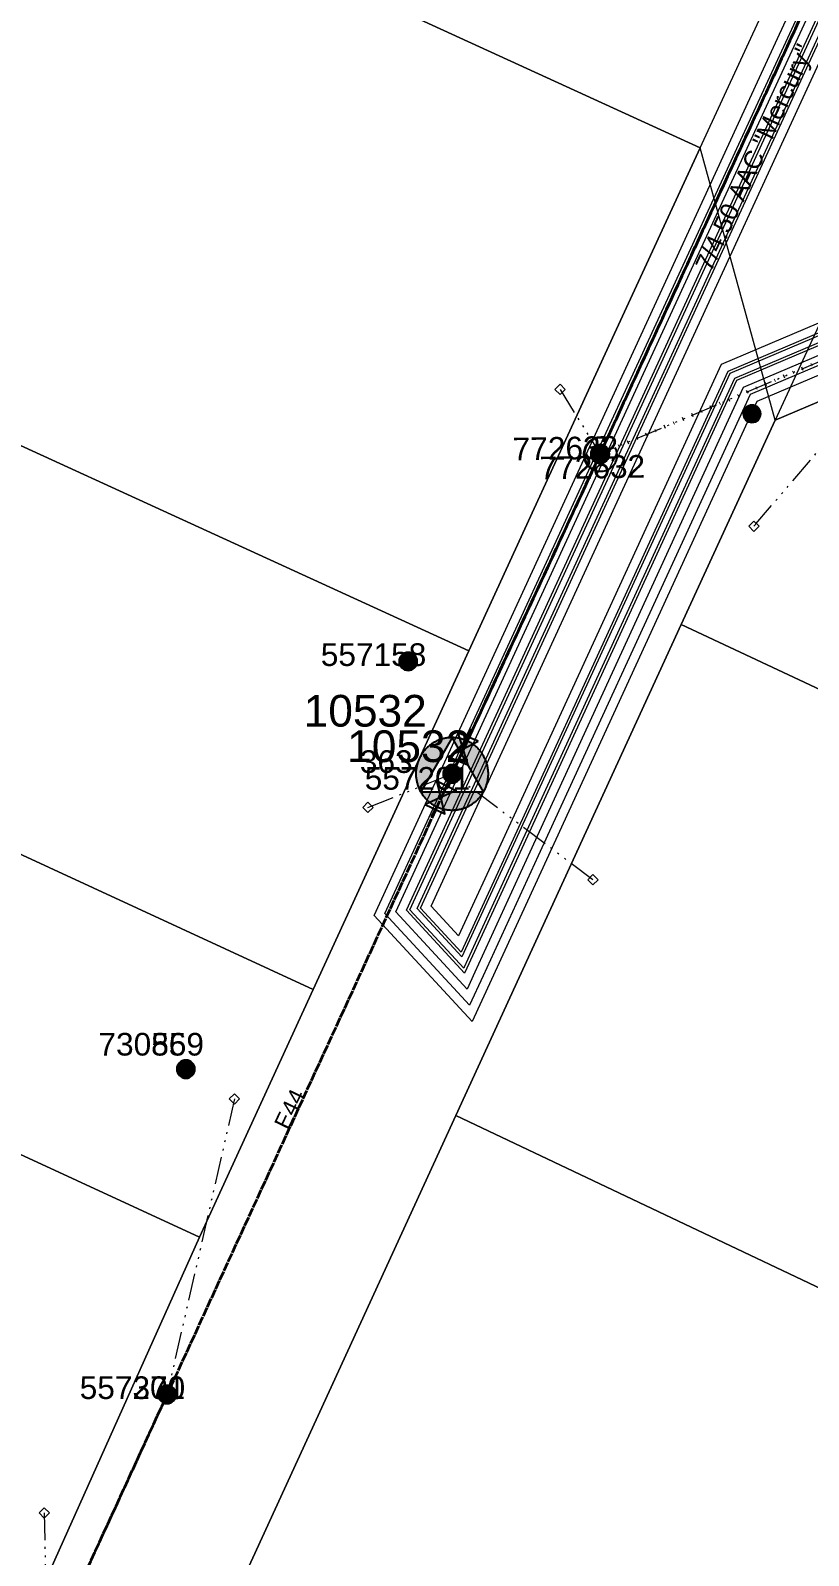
# Model space of a CAD drawing. Header units: metres. Extents: x 0 to 307451, y 0 to 6277344.
# Drawn here: x 305203.3 to 305289.3, y 6274897.5 to 6275065.9 of the extents above; entities that cross this region are included whole.
import ezdxf
from ezdxf import colors
from ezdxf.entities.mleader import LeaderData, LeaderLine
from ezdxf.enums import TextEntityAlignment as Align
from ezdxf.math import Vec2, Vec3

# ---------------------------------------------------------------- set-up
doc = ezdxf.new("R2010")
doc.units = ezdxf.units.M
for name, pattern in [('Cable Exist OH', [1, 1, 0]), ('Cable Remove', [1, 0, -1]), ('DASHED', [19.05, 12.7, -6.35]), ('PHANTOMX2', [6.6, 3, -0.75, 0.2, -0.75, 0.2, -0.75, 0.2, -0.75])]:
    doc.linetypes.add(name, pattern=pattern)
doc.layers.get('0').update_dxf_attribs({"color": 6})
for name, color, linetype, lineweight in [('_User Miscellaneous1', 30, 'Continuous', 13), ('_User Miscellaneous2', 31, 'Continuous', 13), ('_User_HV_Exist', 1, 'Continuous', 35), ('_User_LV_Exist', 5, 'Continuous', 35), ('Cadastre Developer_SP_NEW', 92, 'Continuous', 15), ('Cadastre Land Parcels_SP_EXT', 118, 'Continuous', 15), ('Cadastre Roads_SP_EXT', 218, 'Continuous', 15), ('Mains_HV_EXT', 13, 'Continuous', 25), ('Mains_LV_EXT', 163, 'Continuous', 25), ('Services_SP_MOD', 3, 'PHANTOMX2', 20)]:
    doc.layers.add(name, color=color, linetype=linetype, lineweight=lineweight)
doc.layers.add('_User Miscellaneous10', color=252, linetype='Continuous', lineweight=13, plot=False, transparency=0.75)
for name, color, linetype in [('Equip_LV_EXT', 7, 'Continuous'), ('Sub_SP_TR_HV_LV_EXT', 7, 'Continuous'), ('SupportsOH_SP_TR_HV_LV_SL_EXT', 7, 'Continuous')]:
    doc.layers.add(name, color=color, linetype=linetype)
doc.styles.add('POLE_LABEL', font='arial.ttf', dxfattribs={"height": 2})
doc.styles.get("Standard").update_dxf_attribs({"font": 'arial.ttf'})
doc.styles.add('T25a', font='arial.ttf', dxfattribs={"height": 2})
doc.linetypes.add('IE Trench HV', pattern='A,4,-0.4,["/",Standard,S=2,R=0,X=0.25,Y=-1],-1.6', length=6)

# ---------------------------------------------------------------- blocks, each defined once
blk = doc.blocks.new('SUB_POLE_EXT')
at = {"linetype": 'DASHED', "transparency": 33554495}
h = blk.add_hatch(color=256, dxfattribs=at)
h.dxf.hatch_style = 1
h.paths.add_polyline_path([(0, 4), (-0.05, 4), (-0.15, 4), (-0.25, 3.99), (-0.34, 3.99), (-0.44, 3.98), (-0.54, 3.96), (-0.64, 3.95), (-0.73, 3.93), (-0.83, 3.91), (-0.92, 3.89), (-1.02, 3.87), (-1.11, 3.84), (-1.21, 3.81), (-1.3, 3.78), (-1.39, 3.75), (-1.49, 3.71), (-1.58, 3.68), (-1.67, 3.64), (-1.75, 3.59), (-1.84, 3.55), (-1.93, 3.5), (-2.01, 3.46), (-2.1, 3.41), (-2.18, 3.35), (-2.26, 3.3), (-2.34, 3.24), (-2.42, 3.18), (-2.5, 3.12), (-2.58, 3.06), (-2.65, 3), (-2.72, 2.93), (-2.79, 2.86), (-2.86, 2.79), (-2.93, 2.72), (-3, 2.65), (-3.06, 2.58), (-3.12, 2.5), (-3.18, 2.42), (-3.24, 2.34), (-3.3, 2.26), (-3.35, 2.18), (-3.41, 2.1), (-3.46, 2.01), (-3.5, 1.93), (-3.55, 1.84), (-3.59, 1.75), (-3.64, 1.67), (-3.68, 1.58), (-3.71, 1.49), (-3.75, 1.39), (-3.78, 1.3), (-3.81, 1.21), (-3.84, 1.11), (-3.87, 1.02), (-3.89, 0.92), (-3.91, 0.83), (-3.93, 0.73), (-3.95, 0.64), (-3.96, 0.54), (-3.98, 0.44), (-3.99, 0.34), (-3.99, 0.25), (-4, 0.15), (-4, 0.05), (-4, -0.05), (-4, -0.15), (-3.99, -0.25), (-3.99, -0.34), (-3.98, -0.44), (-3.96, -0.54), (-3.95, -0.64), (-3.93, -0.73), (-3.91, -0.83), (-3.89, -0.92), (-3.87, -1.02), (-3.84, -1.11), (-3.81, -1.21), (-3.78, -1.3), (-3.75, -1.39), (-3.71, -1.49), (-3.68, -1.58), (-3.64, -1.67), (-3.59, -1.75), (-3.55, -1.84), (-3.5, -1.93), (-3.46, -2)])
h.paths.add_polyline_path([(-1.19, 0.53), (2.55, 0.53), (2.55, 0.92), (-1.19, 0.92)], flags=9)
h.paths.add_polyline_path([(-1.18, -2.21), (0.35, -2.21), (0.35, -1.9), (-1.18, -1.9)], flags=9)
h = blk.add_hatch(color=256, dxfattribs=at)
h.dxf.hatch_style = 1
h.paths.add_polyline_path([(3.59, 1.75), (3.55, 1.84), (3.5, 1.93), (3.46, 2.01), (3.41, 2.1), (3.35, 2.18), (3.3, 2.26), (3.24, 2.34), (3.18, 2.42), (3.12, 2.5), (3.06, 2.58), (3, 2.65), (2.93, 2.72), (2.86, 2.79), (2.79, 2.86), (2.72, 2.93), (2.65, 3), (2.58, 3.06), (2.5, 3.12), (2.42, 3.18), (2.34, 3.24), (2.26, 3.3), (2.18, 3.35), (2.1, 3.41), (2.01, 3.46), (1.93, 3.5), (1.84, 3.55), (1.75, 3.59), (1.67, 3.64), (1.58, 3.68), (1.49, 3.71), (1.39, 3.75), (1.3, 3.78), (1.21, 3.81), (1.11, 3.84), (1.02, 3.87), (0.92, 3.89), (0.83, 3.91), (0.73, 3.93), (0.64, 3.95), (0.54, 3.96), (0.44, 3.98), (0.34, 3.99), (0.25, 3.99), (0.15, 4), (0.05, 4), (0, 4), (3.46, -2), (3.5, -1.93), (3.55, -1.84), (3.59, -1.75), (3.64, -1.67), (3.68, -1.58), (3.71, -1.49), (3.75, -1.39), (3.78, -1.3), (3.81, -1.21), (3.84, -1.11), (3.87, -1.02), (3.89, -0.92), (3.91, -0.83), (3.93, -0.73), (3.95, -0.64), (3.96, -0.54), (3.98, -0.44), (3.99, -0.34), (3.99, -0.25), (4, -0.15), (4, -0.05), (4, 0.05), (4, 0.15), (3.99, 0.25), (3.99, 0.34), (3.98, 0.44), (3.96, 0.54), (3.95, 0.64), (3.93, 0.73), (3.91, 0.83), (3.89, 0.92), (3.87, 1.02), (3.84, 1.11), (3.81, 1.21), (3.78, 1.3), (3.75, 1.39), (3.71, 1.49), (3.68, 1.58), (3.64, 1.67)])
h = blk.add_hatch(color=256, dxfattribs=at)
h.dxf.hatch_style = 1
h.paths.add_polyline_path([(3.12, -2.5), (3.18, -2.42), (3.24, -2.34), (3.3, -2.26), (3.35, -2.18), (3.41, -2.1), (3.46, -2.01), (3.46, -2), (-3.46, -2), (-3.46, -2.01), (-3.41, -2.1), (-3.35, -2.18), (-3.3, -2.26), (-3.24, -2.34), (-3.18, -2.42), (-3.12, -2.5), (-3.06, -2.58), (-3, -2.65), (-2.93, -2.72), (-2.86, -2.79), (-2.79, -2.86), (-2.72, -2.93), (-2.65, -3), (-2.58, -3.06), (-2.5, -3.12), (-2.42, -3.18), (-2.34, -3.24), (-2.26, -3.3), (-2.18, -3.35), (-2.1, -3.41), (-2.01, -3.46), (-1.93, -3.5), (-1.84, -3.55), (-1.75, -3.59), (-1.67, -3.64), (-1.58, -3.68), (-1.49, -3.71), (-1.39, -3.75), (-1.3, -3.78), (-1.21, -3.81), (-1.11, -3.84), (-1.02, -3.87), (-0.92, -3.89), (-0.83, -3.91), (-0.73, -3.93), (-0.64, -3.95), (-0.54, -3.96), (-0.44, -3.98), (-0.34, -3.99), (-0.25, -3.99), (-0.15, -4), (-0.05, -4), (0.05, -4), (0.15, -4), (0.25, -3.99), (0.34, -3.99), (0.44, -3.98), (0.54, -3.96), (0.64, -3.95), (0.73, -3.93), (0.83, -3.91), (0.92, -3.89), (1.02, -3.87), (1.11, -3.84), (1.21, -3.81), (1.3, -3.78), (1.39, -3.75), (1.49, -3.71), (1.58, -3.68), (1.67, -3.64), (1.75, -3.59), (1.84, -3.55), (1.93, -3.5), (2.01, -3.46), (2.1, -3.41), (2.18, -3.35), (2.26, -3.3), (2.34, -3.24), (2.42, -3.18), (2.5, -3.12), (2.58, -3.06), (2.65, -3), (2.72, -2.93), (2.79, -2.86), (2.86, -2.79), (2.93, -2.72), (3, -2.65), (3.06, -2.58)])
h.paths.add_polyline_path([(-1.4, -2.03), (-1.27, -2.03), (-1.27, -1.88), (-1.4, -1.88)], flags=9)
at = {"flags": 128}
for points in [[(-0.05, 4), (-0.15, 4), (-0.25, 3.99), (-0.34, 3.99), (-0.44, 3.98), (-0.54, 3.96), (-0.64, 3.95), (-0.73, 3.93), (-0.83, 3.91), (-0.92, 3.89), (-1.02, 3.87), (-1.11, 3.84), (-1.21, 3.81), (-1.3, 3.78), (-1.39, 3.75), (-1.49, 3.71), (-1.58, 3.68), (-1.67, 3.64), (-1.75, 3.59), (-1.84, 3.55), (-1.93, 3.5), (-2.01, 3.46), (-2.1, 3.41), (-2.18, 3.35), (-2.26, 3.3), (-2.34, 3.24), (-2.42, 3.18), (-2.5, 3.12), (-2.58, 3.06), (-2.65, 3), (-2.72, 2.93), (-2.79, 2.86), (-2.86, 2.79), (-2.93, 2.72), (-3, 2.65), (-3.06, 2.58), (-3.12, 2.5), (-3.18, 2.42), (-3.24, 2.34), (-3.3, 2.26), (-3.35, 2.18), (-3.41, 2.1), (-3.46, 2.01), (-3.5, 1.93), (-3.55, 1.84), (-3.59, 1.75), (-3.64, 1.67), (-3.68, 1.58), (-3.71, 1.49), (-3.75, 1.39), (-3.78, 1.3), (-3.81, 1.21), (-3.84, 1.11), (-3.87, 1.02), (-3.89, 0.92), (-3.91, 0.83), (-3.93, 0.73), (-3.95, 0.64), (-3.96, 0.54), (-3.98, 0.44), (-3.99, 0.34), (-3.99, 0.25), (-4, 0.15), (-4, 0.05), (-4, -0.05), (-4, -0.15), (-3.99, -0.25), (-3.99, -0.34), (-3.98, -0.44), (-3.96, -0.54), (-3.95, -0.64), (-3.93, -0.73), (-3.91, -0.83), (-3.89, -0.92), (-3.87, -1.02), (-3.84, -1.11), (-3.81, -1.21), (-3.78, -1.3), (-3.75, -1.39), (-3.71, -1.49), (-3.68, -1.58), (-3.64, -1.67), (-3.59, -1.75), (-3.55, -1.84), (-3.5, -1.93), (-3.46, -2.01), (-3.41, -2.1), (-3.35, -2.18), (-3.3, -2.26), (-3.24, -2.34), (-3.18, -2.42), (-3.12, -2.5), (-3.06, -2.58), (-3, -2.65), (-2.93, -2.72), (-2.86, -2.79), (-2.79, -2.86), (-2.72, -2.93), (-2.65, -3), (-2.58, -3.06), (-2.5, -3.12), (-2.42, -3.18), (-2.34, -3.24), (-2.26, -3.3), (-2.18, -3.35), (-2.1, -3.41), (-2.01, -3.46), (-1.93, -3.5), (-1.84, -3.55), (-1.75, -3.59), (-1.67, -3.64), (-1.58, -3.68), (-1.49, -3.71), (-1.39, -3.75), (-1.3, -3.78), (-1.21, -3.81), (-1.11, -3.84), (-1.02, -3.87), (-0.92, -3.89), (-0.83, -3.91), (-0.73, -3.93), (-0.64, -3.95), (-0.54, -3.96), (-0.44, -3.98), (-0.34, -3.99), (-0.25, -3.99), (-0.15, -4), (-0.05, -4), (0.05, -4), (0.15, -4), (0.25, -3.99), (0.34, -3.99), (0.44, -3.98), (0.54, -3.96), (0.64, -3.95), (0.73, -3.93), (0.83, -3.91), (0.92, -3.89), (1.02, -3.87), (1.11, -3.84), (1.21, -3.81), (1.3, -3.78), (1.39, -3.75), (1.49, -3.71), (1.58, -3.68), (1.67, -3.64), (1.75, -3.59), (1.84, -3.55), (1.93, -3.5), (2.01, -3.46), (2.1, -3.41), (2.18, -3.35), (2.26, -3.3), (2.34, -3.24), (2.42, -3.18), (2.5, -3.12), (2.58, -3.06), (2.65, -3), (2.72, -2.93), (2.79, -2.86), (2.86, -2.79), (2.93, -2.72), (3, -2.65), (3.06, -2.58), (3.12, -2.5), (3.18, -2.42), (3.24, -2.34), (3.3, -2.26), (3.35, -2.18), (3.41, -2.1), (3.46, -2.01), (3.5, -1.93), (3.55, -1.84), (3.59, -1.75), (3.64, -1.67), (3.68, -1.58), (3.71, -1.49), (3.75, -1.39), (3.78, -1.3), (3.81, -1.21), (3.84, -1.11), (3.87, -1.02), (3.89, -0.92), (3.91, -0.83), (3.93, -0.73), (3.95, -0.64), (3.96, -0.54), (3.98, -0.44), (3.99, -0.34), (3.99, -0.25), (4, -0.15), (4, -0.05), (4, 0.05), (4, 0.15), (3.99, 0.25), (3.99, 0.34), (3.98, 0.44), (3.96, 0.54), (3.95, 0.64), (3.93, 0.73), (3.91, 0.83), (3.89, 0.92), (3.87, 1.02), (3.84, 1.11), (3.81, 1.21), (3.78, 1.3), (3.75, 1.39), (3.71, 1.49), (3.68, 1.58), (3.64, 1.67), (3.59, 1.75), (3.55, 1.84), (3.5, 1.93), (3.46, 2.01), (3.41, 2.1), (3.35, 2.18), (3.3, 2.26), (3.24, 2.34), (3.18, 2.42), (3.12, 2.5), (3.06, 2.58), (3, 2.65), (2.93, 2.72), (2.86, 2.79), (2.79, 2.86), (2.72, 2.93), (2.65, 3), (2.58, 3.06), (2.5, 3.12), (2.42, 3.18), (2.34, 3.24), (2.26, 3.3), (2.18, 3.35), (2.1, 3.41), (2.01, 3.46), (1.93, 3.5), (1.84, 3.55), (1.75, 3.59), (1.67, 3.64), (1.58, 3.68), (1.49, 3.71), (1.39, 3.75), (1.3, 3.78), (1.21, 3.81), (1.11, 3.84), (1.02, 3.87), (0.92, 3.89), (0.83, 3.91), (0.73, 3.93), (0.64, 3.95), (0.54, 3.96), (0.44, 3.98), (0.34, 3.99), (0.25, 3.99), (0.15, 4), (0.05, 4)], [(0, 4), (-3.46, -2), (3.46, -2)]]:
    blk.add_lwpolyline(points, close=True, dxfattribs=at)
at = {"flags": 8}
blk.add_attdef('ASSET_NUM', text='', height=2.5, dxfattribs=at).set_placement((0, 7), align=Align.MIDDLE_CENTER)
for tag, flags, p in [('STREET_CODE', 9, (-1.38, 1.45)), ('NO_PHASES', 9, (-1.38, 1.05)), ('OPERATED_BY', 9, (-1.38, 0.65)), ('MAINTAINED_BY', 9, (-1.38, 0.45)), ('ORIENTATION', 9, (-1.38, 0.25)), ('OWNED_BY', 9, (-1.38, 0.05)), ('CONSTRUCTED_VOLTAGE', 9, (-1.13, 0.75)), ('OPERATING_VOLTAGE', 9, (-1.13, 0.35)), ('STATE', 9, (-1.38, -0.35)), ('USAGE', 9, (-1.38, -0.75)), ('LEGEND', 9, (-1.38, -0.95)), ('SUBURB', 9, (-1.38, -1.15)), ('STREETNAME', 9, (-1.38, -1.35)), ('LOCATION', 9, (-1.38, -1.55)), ('SECONDARY_VOLTAGE', 9, (-1.13, -0.65)), ('SUBSTATION_TYPE', 9, (-1.13, -1.05)), ('NOTES', 9, (-1.38, -1.75)), ('Z', 1, (-1.38, -1.95))]:
    blk.add_attdef(tag, text='', height=0.1, dxfattribs=dict(flags=flags)).set_placement(p, align=Align.MIDDLE_LEFT)
blk = doc.blocks.new('LV_OH_LINKS_DISTFUSE_EXT')
for p, q in [((0, 0), (0.96, 0)), ((3.84, 0), (4.8, 0))]:
    blk.add_line(p, q)
blk.add_lwpolyline([(3.84, -1.2), (3.84, 1.2), (0.96, -1.2), (0.96, 1.2)], close=True)
at = {"flags": 9}
for tag, p in [('ACTUAL_STATUS', (0, 0)), ('CONSTRUCTED_VOLTAGE', (0, -0.2)), ('OPERATING_VOLTAGE', (0, -0.6)), ('ORIENTATION', (0, -0.8)), ('OWNED_BY', (0, -1)), ('STATE', (0, -1.2)), ('SWITCH_TYPE', (0, -1.4)), ('NO_PHASES', (0, -0.4)), ('USAGE', (0, -1.6)), ('NOTES', (0, -1.8))]:
    blk.add_attdef(tag, text='', height=0.2, dxfattribs=at).set_placement(p, align=Align.MIDDLE_LEFT)
at = {"flags": 1}
blk.add_attdef('Z', (0, 0), '', height=0.2, dxfattribs=at)
blk = doc.blocks.new('CCP_EXT')
at = {"flags": 9}
for tag, p in [('LIFE_SUPPORT', (0, -1.6)), ('STATE', (0, -1.8)), ('NOTES', (0, -2))]:
    blk.add_attdef(tag, text='', height=0.2, dxfattribs=at).set_placement(p, align=Align.MIDDLE_LEFT)
blk.add_wipeout([(0, 0.57), (0.57, 0), (0, -0.57), (-0.57, 0)])
blk.add_lwpolyline([(-0.57, 0), (0, 0.57), (0.57, 0), (0, -0.57), (-0.57, 0)])
at = {"flags": 1}
blk.add_attdef('Z', (0, 0), '', height=0.2, dxfattribs=at)
at = {"flags": 9}
for tag, p in [('CCP_TYPE', (0, 0)), ('CONSTRUCTED_VOLTAGE', (0, -0.2)), ('OPERATING_VOLTAGE', (0, -0.6)), ('ORIENTATION', (0, -0.8)), ('OWNED_BY', (0, -1)), ('NO_PHASES', (0, -0.4)), ('USAGE', (0, -1.2)), ('LEGEND', (0, -1.4))]:
    blk.add_attdef(tag, text='', height=0.2, dxfattribs=at).set_placement(p, align=Align.MIDDLE_LEFT)
blk = doc.blocks.new('POLE_EXT')
blk.add_hatch(color=256).paths.add_polyline_path([(-1, 0, 1), (1, 0, 1)])
blk.add_lwpolyline([(-1, 0, 1), (1, 0, 1)], format="xyb", close=True)
at = {"flags": 8}
blk.add_attdef('pNumber', text='', height=2, dxfattribs=at).set_placement((2.5, 2.5), align=Align.MIDDLE_CENTER)
at = {"style": 'POLE_LABEL', "flags": 9}
for tag, p in [('STRUCTURE_PLANT_NUMBER', (1.35, 0.03)), ('STREET_CODE', (1.35, -0.2))]:
    blk.add_attdef(tag, text='', height=0.2, dxfattribs=at).set_placement(p, align=Align.MIDDLE_LEFT)
at = {"flags": 9}
for tag, p in [('OWNED_BY', (1.35, -0.4)), ('SPECIAL_USE', (1.35, -0.8)), ('STATE', (1.35, -1)), ('cLV', (1.35, -1.4)), ('hDepth', (1.35, -1.6)), ('PARENT', (1.35, -0.6)), ('USAGE', (1.35, -1.2)), ('hDia', (1.35, -1.8)), ('cHV', (1.35, -2)), ('cLinedev', (1.35, -3.4)), ('LBRACKET', (1.35, -2.2)), ('LExisting', (1.35, -2.4)), ('LANTNUMBER', (1.35, -2.6)), ('LOther', (1.35, -2.8)), ('LRemove', (1.35, -3)), ('LEGEND', (1.35, -3.2)), ('pExisting', (1.35, -3.8)), ('pFooting', (1.35, -4.4)), ('pNew', (1.35, -4.6)), ('pRelocate', (1.35, -5)), ('LOCATION', (1.35, -3.6)), ('PFNUMBER', (1.35, -4)), ('NEWPFNUMBER', (1.35, -4.2)), ('pRemove', (1.35, -5.2)), ('pReplace', (1.35, -5.4)), ('pStay', (1.35, -5.6)), ('pType', (1.35, -5.8)), ('cspan', (1.35, -6)), ('STREETNAME', (1.35, -6.2)), ('SUBURB', (1.35, -6.4)), ('NOTES', (1.35, -6.6)), ('MAINTAINED_BY', (1.36, -6.81)), ('OPERATED_BY', (1.36, -7.01))]:
    blk.add_attdef(tag, text='', height=0.2, dxfattribs=at).set_placement(p, align=Align.MIDDLE_LEFT)
at = {"flags": 1}
blk.add_attdef('Z', (1.35, -7.33), '', height=0.2, dxfattribs=at)
blk = doc.blocks.new('*U246')
blk.add_hatch(color=256).paths.add_polyline_path([(-1, 0, 1), (1, 0, 1)])
blk.add_lwpolyline([(-1, 0, 1), (1, 0, 1)], format="xyb", close=True)
at = {"flags": 8}
blk.add_attdef('pNumber', text='', height=2, dxfattribs=at).set_placement((17.77, 8.89), align=Align.MIDDLE_CENTER)
at = {"flags": 9}
for tag, p in [('cLV', (16.62, 4.99)), ('OWNED_BY', (16.62, 5.99)), ('SPECIAL_USE', (16.62, 5.59)), ('STATE', (16.62, 5.39)), ('USAGE', (16.62, 5.19)), ('PARENT', (16.62, 5.79)), ('cHV', (16.62, 4.39)), ('hDepth', (16.62, 4.79)), ('hDia', (16.62, 4.59)), ('LBRACKET', (16.62, 4.19)), ('LExisting', (16.62, 3.99)), ('LANTNUMBER', (16.62, 3.79)), ('LOther', (16.62, 3.59)), ('LRemove', (16.62, 3.39)), ('cLinedev', (16.62, 2.99)), ('pExisting', (16.62, 2.59)), ('pFooting', (16.62, 1.99)), ('pNew', (16.62, 1.79)), ('LEGEND', (16.62, 3.19)), ('LOCATION', (16.62, 2.79)), ('PFNUMBER', (16.62, 2.39)), ('NEWPFNUMBER', (16.62, 2.19)), ('cspan', (16.62, 0.39)), ('pRelocate', (16.62, 1.39)), ('pRemove', (16.62, 1.19)), ('pReplace', (16.62, 0.99)), ('pStay', (16.62, 0.79)), ('pType', (16.62, 0.59)), ('STREETNAME', (16.62, 0.19)), ('SUBURB', (16.62, -0.01)), ('OPERATED_BY', (16.62, -0.62)), ('NOTES', (16.62, -0.21)), ('MAINTAINED_BY', (16.62, -0.42))]:
    blk.add_attdef(tag, text='', height=0.2, dxfattribs=at).set_placement(p, align=Align.MIDDLE_LEFT)
at = {"style": 'POLE_LABEL', "flags": 9}
for tag, p in [('STRUCTURE_PLANT_NUMBER', (16.62, 6.42)), ('STREET_CODE', (16.62, 6.19))]:
    blk.add_attdef(tag, text='', height=0.2, dxfattribs=at).set_placement(p, align=Align.MIDDLE_LEFT)
at = {"flags": 1}
blk.add_attdef('Z', (16.62, -0.93), '', height=0.2, dxfattribs=at)

msp = doc.modelspace()

# ---------------------------------------------------------------- linework, layer by layer
at = {"layer": '_User_HV_Exist', "linetype": 'Continuous'}
msp.add_lwpolyline([(305267.0346, 6275020.8101, 0.94362079), (305265.4612, 6275017.3975)], format="xyb", dxfattribs=at)
at = {"layer": '_User_HV_Exist', "linetype": 'Cable Exist OH'}
msp.add_lwpolyline([(305266.2484, 6275019.0987), (305249.909, 6274983.789)], dxfattribs=at)
at = {"layer": '_User_LV_Exist', "linetype": 'Cable Exist OH'}
for points in [[(305266.2484, 6275019.0987), (305296.8543, 6275085.7333)], [(305249.909, 6274983.789), (305266.2484, 6275019.0987)]]:
    msp.add_lwpolyline(points, dxfattribs=at)
at = {"layer": 'Cadastre Developer_SP_NEW', "linetype": 'Continuous'}
for points in [[(305298.376, 6275098.567), (304918.877, 6275273.903), (304895.123, 6275228.846), (304996.403, 6275181.508), (305093.191, 6275137.202), (305277.31, 6275052.921), (305298.376, 6275098.567)], [(305515.259, 6274820.367), (305250.328, 6274946.08), (305224.387, 6274889.604), (305483.322, 6274752.863), (305515.259, 6274820.367)]]:
    msp.add_lwpolyline(points, close=True, dxfattribs=at)
at = {"layer": 'Cadastre Land Parcels_SP_EXT', "linetype": 'Continuous'}
for points in [[(305298.376, 6275098.567), (304918.877, 6275273.903), (304895.123, 6275228.846), (304996.403, 6275181.508), (305093.191, 6275137.202), (305277.31, 6275052.921), (305298.376, 6275098.567)], [(305222.015, 6274932.637), (304941.332, 6275062.26), (304996.403, 6275181.508), (304895.123, 6275228.846), (304802.664, 6275050.12), (305193.688, 6274869.575), (305222.015, 6274932.637)], [(305234.567, 6274959.964), (305050.828, 6275044.867), (305067.504, 6275081.214), (305093.191, 6275137.202), (304996.403, 6275181.508), (304941.332, 6275062.26), (305222.015, 6274932.637), (305234.567, 6274959.964)], [(305277.31, 6275052.921), (305093.191, 6275137.202), (305067.504, 6275081.214), (305084.249, 6275074.105), (305251.753, 6274997.378), (305267.848, 6275032.418), (305277.31, 6275052.921)], [(305251.753, 6274997.378), (305084.249, 6275074.105), (305067.504, 6275081.214), (305050.828, 6275044.867), (305234.567, 6274959.964), (305251.753, 6274997.378)], [(305551.627, 6275036.67), (305366.039, 6275056.974), (305285.579, 6275022.823), (305275.219, 6275000.271), (305488.611, 6274900.197), (305551.627, 6275036.67)], [(305488.611, 6274900.197), (305275.219, 6275000.271), (305250.328, 6274946.08), (305515.259, 6274820.367), (305613.983, 6274841.403), (305488.611, 6274900.197)], [(305515.259, 6274820.367), (305250.328, 6274946.08), (305224.387, 6274889.604), (305483.322, 6274752.863), (305515.259, 6274820.367)]]:
    msp.add_lwpolyline(points, close=True, dxfattribs=at)
at = {"layer": 'Cadastre Roads_SP_EXT', "linetype": 'Continuous'}
msp.add_lwpolyline([(305619.597, 6275025.44), (305578.448, 6275053.973), (305313.337, 6275082.977), (305305.026, 6275064.965), (305285.579, 6275022.823), (305366.039, 6275056.974), (305551.627, 6275036.67), (305571.357, 6275034.511), (305632.11, 6274993.851), (305704.936, 6274969.41), (305800.734, 6274936.864), (305857.017, 6274917.742), (305857.639, 6274917.558), (306090.374, 6275032.224), (306090.042, 6275043.729), (306089.713, 6275055.063), (305857.774, 6274938.619), (305720.426, 6274983.94), (305642.158, 6275009.797), (305637.216, 6275013.224), (305619.597, 6275025.44)], close=True, dxfattribs=at)
at = {"layer": 'Mains_HV_EXT', "color": 1, "linetype": 'Cable Exist OH'}
for points in [[(305418.071, 6275348.3981), (305401.2458, 6275311.8173), (305368.572, 6275241.1371), (305347.0181, 6275194.4335), (305321.5925, 6275139.3383), (305296.8543, 6275085.7333), (305266.2485, 6275019.0986)], [(305266.2484, 6275019.0987), (305249.909, 6274983.789)]]:
    msp.add_lwpolyline(points, dxfattribs=at)
at = {"layer": 'Mains_HV_EXT', "color": 1, "linetype": 'Continuous'}
for points in [[(305267.0346, 6275020.8101, 0.94347151), (305265.4612, 6275017.3976)], [(305265.4844, 6275017.4135, 0.75011919), (305267.9079, 6275019.8248)]]:
    msp.add_lwpolyline(points, format="xyb", dxfattribs=at)
at = {"layer": 'Mains_LV_EXT', "linetype": 'Cable Exist OH'}
for points in [[(305266.2484, 6275019.0987), (305296.8543, 6275085.7333)], [(305249.909, 6274983.789), (305266.2484, 6275019.0987)]]:
    msp.add_lwpolyline(points, dxfattribs=at)

# ---------------------------------------------------------------- block references
at = {"layer": '_User Miscellaneous1'}
ref = msp.add_blockref('*U246', (305283.0216, 6275023.5475), dxfattribs=at)
ref.add_attrib('ASSET_NUM', '352', dxfattribs={"layer": '0', "height": 2.5, "style": 'POLE_LABEL'}).set_placement((305303.9113, 6275028.9586), align=Align.TOP_CENTER)
ref = msp.add_blockref('POLE_EXT', (305266.2485, 6275019.0988), dxfattribs=at)
ref.add_attrib('ASSET_NUM', '772632', dxfattribs={"layer": '0', "height": 2.5, "rotation": 1, "style": 'POLE_LABEL'}).set_placement((305271.2214, 6275017.7533), align=Align.MIDDLE_RIGHT)
ref = msp.add_blockref('POLE_EXT', (305249.909, 6274983.789), dxfattribs=at)
ref.add_attrib('ASSET_NUM', '363', dxfattribs={"layer": '0', "height": 2.5, "style": 'POLE_LABEL'}).set_placement((305245.5482, 6274986.3919), align=Align.TOP_RIGHT)
ref = msp.add_blockref('POLE_EXT', (305220.505, 6274951.186), dxfattribs=at)
ref.add_attrib('ASSET_NUM', '559', dxfattribs={"layer": '0', "height": 2.5, "style": 'POLE_LABEL'}).set_placement((305222.505, 6274951.936), align=Align.BOTTOM_RIGHT)
ref = msp.add_blockref('POLE_EXT', (305218.433, 6274915.264), dxfattribs=at)
ref.add_attrib('ASSET_NUM', '371', dxfattribs={"layer": '0', "height": 2.5, "style": 'POLE_LABEL'}).set_placement((305220.433, 6274916.014), align=Align.MIDDLE_RIGHT)
at = {"layer": '_User_LV_Exist'}
ref = msp.add_blockref('POLE_EXT', (305266.2485, 6275019.0988), dxfattribs=at)
ref.add_attrib('ASSET_NUM', '772632', dxfattribs={"layer": '0', "height": 2.5, "rotation": 1, "style": 'POLE_LABEL'}).set_placement((305268.2485, 6275019.8488), align=Align.MIDDLE_RIGHT)
at = {"layer": 'Equip_LV_EXT'}
for p, rotation in [((305250.1827, 6274984.3158), 67.34762569976102), ((305249.7069, 6274983.3381), 243.8288195899636)]:
    msp.add_blockref('LV_OH_LINKS_DISTFUSE_EXT', p, dxfattribs=dict(at, rotation=rotation))
at = {"layer": 'Sub_SP_TR_HV_LV_EXT'}
ref = msp.add_blockref('SUB_POLE_EXT', (305249.909, 6274983.789), dxfattribs=at)
ref.add_attrib('ASSET_NUM', '10532', dxfattribs={"layer": '0', "height": 3.5}).set_placement((305251.909, 6274984.039), align=Align.BOTTOM_RIGHT)
at = {"layer": 'SupportsOH_SP_TR_HV_LV_SL_EXT'}
ref = msp.add_blockref('POLE_EXT', (305266.2485, 6275019.0988), dxfattribs=at)
ref.add_attrib('ASSET_NUM', '772632', dxfattribs={"layer": '0', "height": 2.5, "rotation": 1, "style": 'POLE_LABEL'}).set_placement((305268.2485, 6275019.8488), align=Align.MIDDLE_RIGHT)
ref = msp.add_blockref('POLE_EXT', (305245.0569, 6274996.2002), dxfattribs=at)
ref.add_attrib('ASSET_NUM', '557158', dxfattribs={"layer": '0', "height": 2.5, "style": 'POLE_LABEL'}).set_placement((305247.0569, 6274996.9502), align=Align.MIDDLE_RIGHT)
ref = msp.add_blockref('POLE_EXT', (305249.909, 6274983.789), dxfattribs=at)
ref.add_attrib('ASSET_NUM', '557201', dxfattribs={"layer": '0', "height": 2.5, "style": 'POLE_LABEL'}).set_placement((305251.909, 6274984.539), align=Align.TOP_RIGHT)
ref = msp.add_blockref('POLE_EXT', (305220.505, 6274951.186), dxfattribs=at)
ref.add_attrib('ASSET_NUM', '730869', dxfattribs={"layer": '0', "height": 2.5, "style": 'POLE_LABEL'}).set_placement((305222.505, 6274951.936), align=Align.BOTTOM_RIGHT)
ref = msp.add_blockref('POLE_EXT', (305218.433, 6274915.264), dxfattribs=at)
ref.add_attrib('ASSET_NUM', '557200', dxfattribs={"layer": '0', "height": 2.5, "style": 'POLE_LABEL'}).set_placement((305220.433, 6274916.014), align=Align.MIDDLE_RIGHT)

# ---------------------------------------------------------------- texts
at = {"layer": '_User_LV_Exist', "linetype": 'IE Trench HV', "insert": (305276.6841, 6275039.9458), "char_height": 2, "width": 36.16985, "attachment_point": 1, "rotation": 65.215779, "style": 'T25a'}
msp.add_mtext('7/4.50 AAC "Mercury"', dxfattribs=at)
at = {"layer": 'Mains_LV_EXT'}
msp.add_text('E44', height=1.8, rotation=64.246449, dxfattribs=at).set_placement((305231.803, 6274944.371))

# ---------------------------------------------------------------- next in the draw order: block references
at = {"layer": 'Services_SP_MOD'}
for p in [(305261.8238, 6275026.2422), (305283.2371, 6275011.1199), (305240.6117, 6274980.0775), (305265.4615, 6274972.0977), (305225.8747, 6274947.8949), (305204.8644, 6274902.1874)]:
    msp.add_blockref('CCP_EXT', p, dxfattribs=at)

# ---------------------------------------------------------------- next in the draw order: linework, layer by layer
at = {"layer": '_User Miscellaneous10', "linetype": 'Cable Remove', "lineweight": 50}
msp.add_lwpolyline([(305266.2484, 6275019.0987), (305334.439, 6275047.915), (305365.436, 6275061.072), (305572.767, 6275038.388), (305628.245, 6275001.259)], dxfattribs=at)
at = {"layer": '_User_HV_Exist', "linetype": 'Cable Exist OH'}
msp.add_lwpolyline([(305249.909, 6274983.789), (305100.997, 6274659.598)], dxfattribs=at)
at = {"layer": 'Cadastre Developer_SP_NEW', "linetype": 'Continuous'}
for points in [[(305222.015, 6274932.637), (304941.332, 6275062.26), (304996.403, 6275181.508), (304895.123, 6275228.846), (304802.664, 6275050.12), (305193.688, 6274869.575), (305222.015, 6274932.637)], [(305234.567, 6274959.964), (305050.828, 6275044.867), (305067.504, 6275081.214), (305093.191, 6275137.202), (304996.403, 6275181.508), (304941.332, 6275062.26), (305222.015, 6274932.637), (305234.567, 6274959.964)], [(305277.31, 6275052.921), (305093.191, 6275137.202), (305067.504, 6275081.214), (305084.249, 6275074.105), (305251.753, 6274997.378), (305267.848, 6275032.418), (305277.31, 6275052.921)], [(305251.753, 6274997.378), (305084.249, 6275074.105), (305067.504, 6275081.214), (305050.828, 6275044.867), (305234.567, 6274959.964), (305251.753, 6274997.378)], [(305551.627, 6275036.67), (305366.039, 6275056.974), (305285.579, 6275022.823), (305275.219, 6275000.271), (305488.611, 6274900.197), (305551.627, 6275036.67)], [(305488.611, 6274900.197), (305275.219, 6275000.271), (305250.328, 6274946.08), (305515.259, 6274820.367), (305613.983, 6274841.403), (305488.611, 6274900.197)]]:
    msp.add_lwpolyline(points, close=True, dxfattribs=at)
at = {"layer": 'Cadastre Roads_SP_EXT', "linetype": 'Continuous'}
msp.add_lwpolyline([(305099.573, 6274617.879), (305141.665, 6274709.517), (305169.351, 6274769.789), (305195.437, 6274826.581), (305222.336, 6274885.141), (305224.387, 6274889.604), (305250.328, 6274946.08), (305275.219, 6275000.271), (305285.579, 6275022.823), (305285.579, 6275022.823), (305281.391, 6275038.068), (305277.31, 6275052.921), (305267.848, 6275032.418), (305251.753, 6274997.378), (305234.567, 6274959.964), (305222.015, 6274932.637), (305193.688, 6274869.575), (305151.51, 6274778.241), (305109.342, 6274686.908), (305072.795, 6274607.439)], dxfattribs=at)
at = {"layer": 'Mains_HV_EXT', "color": 1, "linetype": 'Cable Exist OH'}
msp.add_lwpolyline([(305249.909, 6274983.789), (305100.997, 6274659.598)], dxfattribs=at)
at = {"layer": 'Mains_LV_EXT', "linetype": 'Cable Exist OH'}
for points in [[(305249.909, 6274983.789), (305218.433, 6274915.264)], [(305218.433, 6274915.264), (305205.171, 6274886.391)]]:
    msp.add_lwpolyline(points, dxfattribs=at)
at = {"layer": 'Services_SP_MOD'}
for points in [[(305283.237, 6275011.1199), (305303.395, 6275034.738), (305266.2484, 6275019.0987)], [(305261.8238, 6275026.2423), (305266.2484, 6275019.0987)], [(305240.6117, 6274980.0775), (305249.909, 6274983.789)], [(305265.4615, 6274972.0976), (305249.909, 6274983.789)], [(305225.8747, 6274947.8949), (305218.433, 6274915.264)], [(305204.8643, 6274902.1874), (305205.171, 6274886.391)]]:
    msp.add_lwpolyline(points, dxfattribs=at)

# ---------------------------------------------------------------- next in the draw order: block references
at = {"layer": '_User Miscellaneous1'}
ref = msp.add_blockref('SUB_POLE_EXT', (305249.909, 6274983.789), dxfattribs=at)
ref.add_attrib('ASSET_NUM', '10532', dxfattribs={"layer": '0', "height": 3.5}).set_placement((305247.1096, 6274987.9546), align=Align.BOTTOM_RIGHT)

# ---------------------------------------------------------------- next in the draw order: leaders
at = {"layer": '_User Miscellaneous2'}
ml = msp.add_multileader_mtext('Standard', dxfattribs=at)
ml.set_content('STAGE 2 \\PTO BE CONSTRUCTED UNDER URS18515', color=256)
ml.set_leader_properties()
ml.build(insert=Vec2(0, 0))
ml.multileader.update_dxf_attribs({"leader_type": 2, "has_text_frame": 1, "text_left_attachment_type": 2, "text_right_attachment_type": 2, "dogleg_length": 0.01, "arrow_head_size": 2.5})
ctx = ml.context
ctx.base_point, ctx.char_height, ctx.arrow_head_size, ctx.landing_gap_size, ctx.plane_origin, ctx.plane_x_axis, ctx.plane_y_axis = Vec3(305859.1224, 6275116.2031), 1.8, 2.5, 1, Vec3(305633.6415, 6275131.253), Vec3(0.9080025, -0.41896475), Vec3(0.41896475, 0.9080025)
ctx.left_attachment, ctx.right_attachment, ctx.text_align_type = 2, 2, 1
notes = []
notes.append((ctx, [(0, (0, 0, 0), (0, 0), (1, 0), 1, [])]))
ctx.mtext.insert, ctx.mtext.text_direction, ctx.mtext.rotation, ctx.mtext.width, ctx.mtext.alignment, ctx.mtext.flow_direction = Vec3(305874.0978, 6275113.6566), Vec3(0.9080025, -0.41896475), 5.85088043, 27.498383, 2, 5
ctx.mtext.has_bg_fill, ctx.mtext.bg_color, ctx.mtext.bg_scale_factor, ctx.mtext.bg_transparency, ctx.mtext.use_window_bg_color = 1, -1027028792, 1.5, 0, 1
for ctx, leaders in notes:
    for number, flags, end, landing, length, lines in leaders:
        leader = LeaderData()
        leader.index, (leader.has_last_leader_line, leader.has_dogleg_vector, leader.attachment_direction) = number, flags
        leader.last_leader_point, leader.dogleg_vector, leader.dogleg_length = Vec3(end), Vec3(landing), length
        for number, points, colour, breaks in lines:
            line = LeaderLine()
            line.index, line.vertices, line.color, line.breaks = number, Vec3.list(points), colors.encode_raw_color(colour), breaks
            leader.lines.append(line)
        ctx.leaders.append(leader)

# ---------------------------------------------------------------- next in the draw order: leaders
ml = msp.add_multileader_mtext('Standard', dxfattribs=at)
ml.set_content('STAGE 2 \\PTO BE CONSTRUCTED UNDER URS18515', color=256)
ml.set_leader_properties()
ml.build(insert=Vec2(0, 0))
ml.multileader.update_dxf_attribs({"leader_type": 2, "has_text_frame": 1, "text_left_attachment_type": 2, "text_right_attachment_type": 2, "dogleg_length": 0.01, "arrow_head_size": 2.5})
ctx = ml.context
ctx.base_point, ctx.char_height, ctx.arrow_head_size, ctx.landing_gap_size, ctx.plane_origin, ctx.plane_x_axis, ctx.plane_y_axis = Vec3(305864.3652, 6275127.8027), 1.8, 2.5, 1, Vec3(305577.9623, 6275197.8178), Vec3(0.9080025, -0.41896475), Vec3(0.41896475, 0.9080025)
ctx.left_attachment, ctx.right_attachment, ctx.text_align_type = 2, 2, 1
notes = []
notes.append((ctx, [(0, (0, 0, 0), (0, 0), (1, 0), 1, [])]))
ctx.mtext.insert, ctx.mtext.text_direction, ctx.mtext.rotation, ctx.mtext.width, ctx.mtext.alignment, ctx.mtext.flow_direction = Vec3(305879.3405, 6275125.2563), Vec3(0.9080025, -0.41896475), 5.85088043, 27.498383, 2, 5
ctx.mtext.has_bg_fill, ctx.mtext.bg_color, ctx.mtext.bg_scale_factor, ctx.mtext.bg_transparency, ctx.mtext.use_window_bg_color = 1, -1027028792, 1.5, 0, 1
for ctx, leaders in notes:
    for number, flags, end, landing, length, lines in leaders:
        leader = LeaderData()
        leader.index, (leader.has_last_leader_line, leader.has_dogleg_vector, leader.attachment_direction) = number, flags
        leader.last_leader_point, leader.dogleg_vector, leader.dogleg_length = Vec3(end), Vec3(landing), length
        for number, points, colour, breaks in lines:
            line = LeaderLine()
            line.index, line.vertices, line.color, line.breaks = number, Vec3.list(points), colors.encode_raw_color(colour), breaks
            leader.lines.append(line)
        ctx.leaders.append(leader)

# ---------------------------------------------------------------- next in the draw order: linework, layer by layer
at = {"layer": '_User Miscellaneous1', "linetype": 'Cable Exist OH'}
msp.add_lwpolyline([(305318.3992, 6275132.3151), (305296.8543, 6275085.7333), (305266.2485, 6275019.0986)], dxfattribs=at)
at = {"layer": '_User Miscellaneous10', "flags": 128}
for points in [[(305365.6324, 6275059.7346), (305283.5618, 6275024.9), (305260.32, 6274974.3025), (305254.2437, 6274961.0736), (305252.1213, 6274956.453), (305241.3075, 6274968.1673), (305283.642, 6275060.1979), (305329.8857, 6275160.4028)], [(305365.4819, 6275060.757), (305282.8147, 6275025.6692), (305259.4113, 6274974.7199), (305253.335, 6274961.491), (305251.8387, 6274958.2334), (305242.4947, 6274968.3554), (305284.5502, 6275059.7794), (305330.7937, 6275159.9837)], [(305365.3313, 6275061.7795), (305282.0676, 6275026.4385), (305258.5025, 6274975.1373), (305252.4262, 6274961.9084), (305251.556, 6274960.0139), (305243.682, 6274968.5436), (305285.4585, 6275059.3609), (305331.7017, 6275159.5647)], [(305365.1807, 6275062.8019), (305281.3205, 6275027.2077), (305257.5938, 6274975.5548), (305251.5175, 6274962.3258), (305251.2734, 6274961.7943), (305244.8693, 6274968.7317), (305286.3667, 6275058.9425), (305332.6097, 6275159.1457)], [(305365.1356, 6275063.1086), (305281.0964, 6275027.4385), (305257.3212, 6274975.68), (305251.2449, 6274962.451), (305251.1886, 6274962.3285), (305245.2255, 6274968.7881), (305286.6392, 6275058.8169), (305332.8821, 6275159.02)], [(305365.0302, 6275063.8243), (305280.5734, 6275027.9769), (305256.6851, 6274975.9722), (305250.9907, 6274963.5748), (305246.0565, 6274968.9198), (305287.2749, 6275058.524), (305333.5177, 6275158.7267)], [(305364.985, 6275064.1311), (305280.3493, 6275028.2077), (305256.4125, 6274976.0974), (305250.9059, 6274964.1089), (305246.4127, 6274968.9763), (305287.5474, 6275058.3985), (305333.79, 6275158.601)], [(305364.985, 6275064.1311), (305280.3493, 6275028.2077), (305256.4125, 6274976.0974), (305250.9059, 6274964.1089), (305246.4127, 6274968.9763), (305287.5474, 6275058.3985), (305333.79, 6275158.601)], [(305364.8344, 6275065.1535), (305279.6022, 6275028.977), (305255.5038, 6274976.5148), (305250.6233, 6274965.8894), (305247.6, 6274969.1644), (305288.4556, 6275057.98), (305334.698, 6275158.1819)]]:
    msp.add_lwpolyline(points, dxfattribs=at)
at = {"layer": '_User_HV_Exist', "color": 1, "linetype": 'Cable Exist OH'}
msp.add_lwpolyline([(305318.0395, 6275131.5427), (305296.8543, 6275085.7333), (305266.2485, 6275019.0986)], dxfattribs=at)

# ---------------------------------------------------------------- next in the draw order: leaders
at = {"layer": 'Cadastre Developer_SP_NEW'}
ml = msp.add_multileader_mtext('Standard', dxfattribs=at)
ml.set_content('{\\C7;CONSTRUCTED UNDER URS16868}', color=256)
ml.set_leader_properties()
ml.build(insert=Vec2(0, 0))
ml.multileader.update_dxf_attribs({"leader_type": 2, "has_text_frame": 1, "text_left_attachment_type": 2, "text_right_attachment_type": 2, "dogleg_length": 0.01})
ctx = ml.context
ctx.base_point, ctx.char_height, ctx.plane_origin, ctx.plane_x_axis, ctx.plane_y_axis = Vec3(305353.5885, 6275143.0999), 1.8, Vec3(305742.0143, 6275896.4865), Vec3(0.41886666, 0.90804775), Vec3(-0.90804775, 0.41886666)
ctx.left_attachment, ctx.right_attachment, ctx.text_align_type = 2, 2, 1
notes = []
notes.append((ctx, [(0, (0, 0, 0), (0, 0), (1, 0), 1, [])]))
ctx.mtext.insert, ctx.mtext.text_direction, ctx.mtext.rotation, ctx.mtext.width, ctx.mtext.alignment, ctx.mtext.flow_direction = Vec3(305356.7353, 6275155.7627), Vec3(0.41886666, 0.90804775), 1.13859947, 23.5182, 2, 5
ctx.mtext.has_bg_fill, ctx.mtext.bg_color, ctx.mtext.bg_scale_factor, ctx.mtext.bg_transparency, ctx.mtext.use_window_bg_color = 1, -1073741824, 2, 0, 1
for ctx, leaders in notes:
    for number, flags, end, landing, length, lines in leaders:
        leader = LeaderData()
        leader.index, (leader.has_last_leader_line, leader.has_dogleg_vector, leader.attachment_direction) = number, flags
        leader.last_leader_point, leader.dogleg_vector, leader.dogleg_length = Vec3(end), Vec3(landing), length
        for number, points, colour, breaks in lines:
            line = LeaderLine()
            line.index, line.vertices, line.color, line.breaks = number, Vec3.list(points), colors.encode_raw_color(colour), breaks
            leader.lines.append(line)
        ctx.leaders.append(leader)

# ---------------------------------------------------------------- next in the draw order: leaders
ml = msp.add_multileader_mtext('Standard', dxfattribs=at)
ml.set_content('{\\C7;STAGE 1 - URS18266}', color=256)
ml.set_leader_properties()
ml.build(insert=Vec2(0, 0))
ml.multileader.update_dxf_attribs({"leader_type": 2, "has_text_frame": 1, "text_left_attachment_type": 2, "text_right_attachment_type": 2, "dogleg_length": 0.01})
ctx = ml.context
ctx.base_point, ctx.char_height, ctx.plane_origin, ctx.plane_x_axis, ctx.plane_y_axis = Vec3(305228.3152, 6275214.0858), 1.8, Vec3(305621.4246, 6275969.315), Vec3(0.43262949, 0.90157181), Vec3(-0.90157181, 0.43262949)
ctx.left_attachment, ctx.right_attachment, ctx.text_align_type = 2, 2, 1
notes = []
notes.append((ctx, [(0, (0, 0, 0), (0, 0), (1, 0), 1, [])]))
ctx.mtext.insert, ctx.mtext.text_direction, ctx.mtext.rotation, ctx.mtext.width, ctx.mtext.defined_height, ctx.mtext.alignment, ctx.mtext.flow_direction = Vec3(305233.7338, 6275227.529), Vec3(0.43262949, 0.90157181), 1.12338902, 27.709766, 0.9309, 2, 5
ctx.mtext.has_bg_fill, ctx.mtext.bg_color, ctx.mtext.bg_scale_factor, ctx.mtext.bg_transparency, ctx.mtext.use_window_bg_color = 1, -1073741824, 2, 0, 1
for ctx, leaders in notes:
    for number, flags, end, landing, length, lines in leaders:
        leader = LeaderData()
        leader.index, (leader.has_last_leader_line, leader.has_dogleg_vector, leader.attachment_direction) = number, flags
        leader.last_leader_point, leader.dogleg_vector, leader.dogleg_length = Vec3(end), Vec3(landing), length
        for number, points, colour, breaks in lines:
            line = LeaderLine()
            line.index, line.vertices, line.color, line.breaks = number, Vec3.list(points), colors.encode_raw_color(colour), breaks
            leader.lines.append(line)
        ctx.leaders.append(leader)

# ---------------------------------------------------------------- next in the draw order: leaders
ml = msp.add_multileader_mtext('Standard', dxfattribs=at)
ml.set_content('{\\C7;STAGE 1 - URS18266}', color=256)
ml.set_leader_properties()
ml.build(insert=Vec2(0, 0))
ml.multileader.update_dxf_attribs({"leader_type": 2, "has_text_frame": 1, "text_left_attachment_type": 2, "text_right_attachment_type": 2, "dogleg_length": 0.01})
ctx = ml.context
ctx.base_point, ctx.char_height, ctx.plane_origin, ctx.plane_x_axis, ctx.plane_y_axis = Vec3(305284.6344, 6275189.2612), 1.8, Vec3(305677.7438, 6275944.4904), Vec3(0.43262949, 0.90157181), Vec3(-0.90157181, 0.43262949)
ctx.left_attachment, ctx.right_attachment, ctx.text_align_type = 2, 2, 1
notes = []
notes.append((ctx, [(0, (0, 0, 0), (0, 0), (1, 0), 1, [])]))
ctx.mtext.insert, ctx.mtext.text_direction, ctx.mtext.rotation, ctx.mtext.width, ctx.mtext.defined_height, ctx.mtext.alignment, ctx.mtext.flow_direction = Vec3(305290.053, 6275202.7045), Vec3(0.43262949, 0.90157181), 1.12338902, 27.709766, 0.9309, 2, 5
ctx.mtext.has_bg_fill, ctx.mtext.bg_color, ctx.mtext.bg_scale_factor, ctx.mtext.bg_transparency, ctx.mtext.use_window_bg_color = 1, -1073741824, 2, 0, 1
for ctx, leaders in notes:
    for number, flags, end, landing, length, lines in leaders:
        leader = LeaderData()
        leader.index, (leader.has_last_leader_line, leader.has_dogleg_vector, leader.attachment_direction) = number, flags
        leader.last_leader_point, leader.dogleg_vector, leader.dogleg_length = Vec3(end), Vec3(landing), length
        for number, points, colour, breaks in lines:
            line = LeaderLine()
            line.index, line.vertices, line.color, line.breaks = number, Vec3.list(points), colors.encode_raw_color(colour), breaks
            leader.lines.append(line)
        ctx.leaders.append(leader)

doc.saveas('drawing.dxf')
